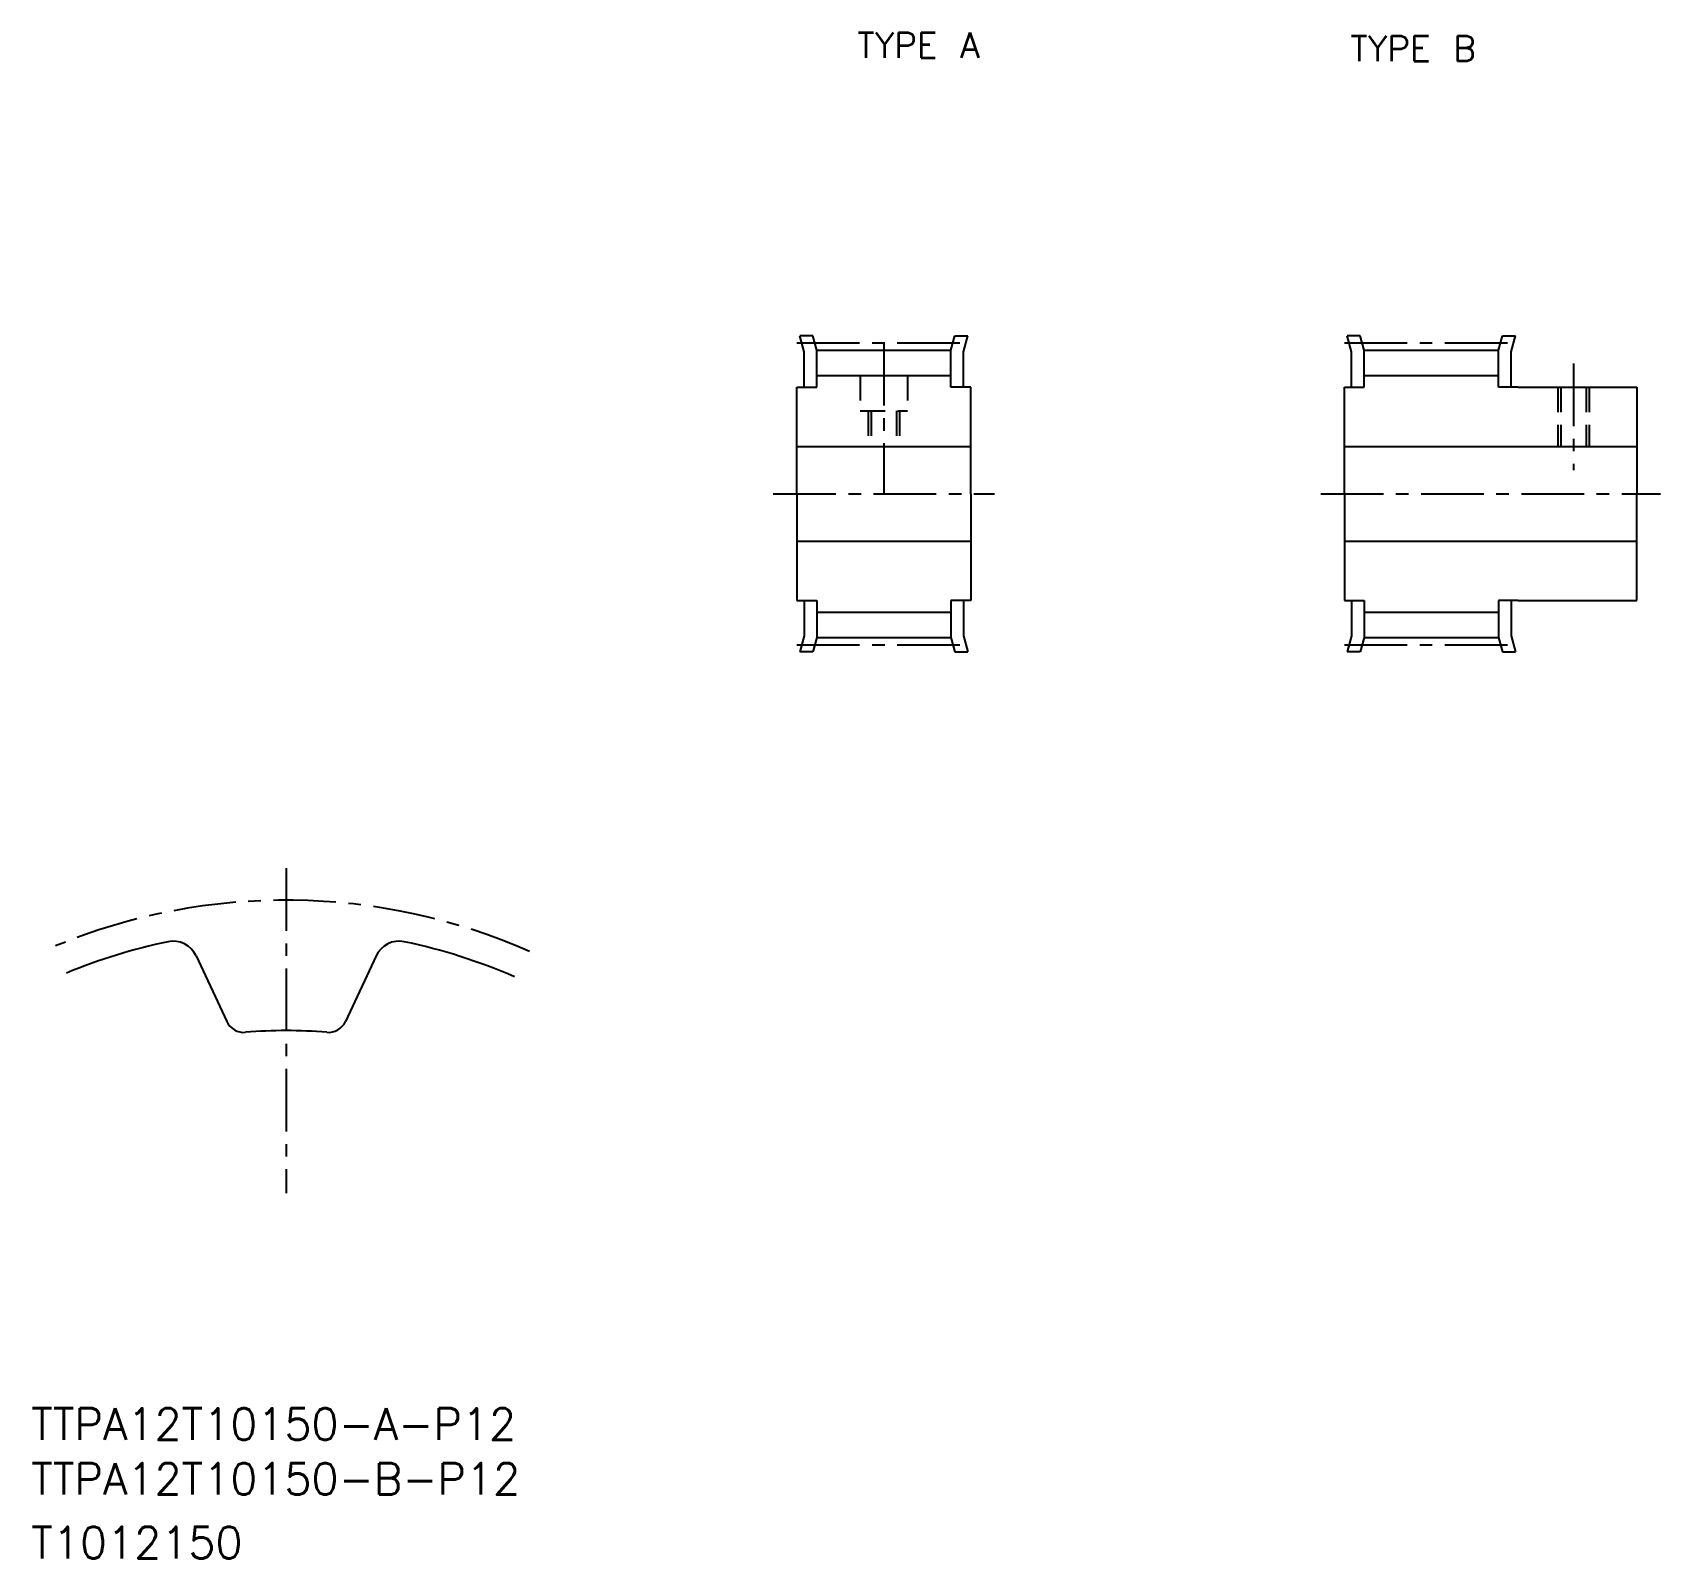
# Model space of a CAD drawing. Extents: x 10 to 216, y 10 to 203.
import ezdxf

# ---------------------------------------------------------------- set-up
doc = ezdxf.new("R2010")
doc.units = 0
doc.header["$LTSCALE"] = 0.25
doc.linetypes.add('CENTER', pattern=[50.8, 31.75, -6.35, 6.35, -6.35])
doc.linetypes.add('DASHED', pattern=[19.05, 12.7, -6.35])
doc.layers.get('0').update_dxf_attribs({"linetype": 'CONTINUOUS'})
doc.layers.add('CENTER', color=1, linetype='CENTER')
doc.styles.get("Standard").update_dxf_attribs({"font": 'txt.shx'})

msp = doc.modelspace()

# ---------------------------------------------------------------- linework, layer by layer
for p, q in [((107.82, 162.68), (107.27, 164.72)), ((108.93, 164.72), (107.27, 164.72)), ((109.42, 162.89), (108.93, 164.72)), ((109.42, 158.22), (109.42, 162.89)), ((109.42, 162.89), (126.42, 162.89)), ((126.42, 162.89), (126.91, 164.72)), ((126.42, 158.22), (126.42, 162.89)), ((126.91, 164.72), (128.56, 164.72)), ((128.02, 162.68), (128.56, 164.72)), ((177.12, 162.68), (176.58, 164.72)), ((178.23, 164.72), (176.58, 164.72)), ((178.72, 162.89), (178.23, 164.72)), ((178.72, 162.89), (195.72, 162.89)), ((178.72, 158.22), (178.72, 162.89)), ((195.72, 162.89), (196.21, 164.72)), ((195.72, 158.22), (195.72, 162.89)), ((196.21, 164.72), (197.87, 164.72)), ((197.32, 162.68), (197.87, 164.72)), ((107.82, 158.22), (107.82, 162.68)), ((128.02, 158.22), (128.02, 162.68)), ((177.12, 158.22), (177.12, 162.68)), ((197.32, 158.22), (197.32, 162.68)), ((109.42, 159.69), (126.42, 159.69)), ((178.72, 159.69), (195.72, 159.69)), ((106.92, 144.72), (106.92, 158.22)), ((106.92, 158.22), (109.42, 158.22)), ((128.92, 158.22), (126.42, 158.22)), ((128.92, 144.72), (128.92, 158.22)), ((176.22, 144.72), (176.22, 158.22)), ((176.22, 158.22), (178.72, 158.22)), ((198.22, 158.22), (195.72, 158.22)), ((198.22, 158.22), (213.22, 158.22)), ((213.22, 158.22), (213.22, 144.72)), ((106.92, 150.72), (128.92, 150.72)), ((176.22, 150.72), (213.22, 150.72)), ((106.92, 144.72), (106.92, 131.22)), ((128.92, 144.72), (128.92, 131.22)), ((176.22, 144.72), (176.22, 131.22)), ((213.22, 131.22), (213.22, 144.72)), ((106.92, 138.72), (128.92, 138.72)), ((176.22, 138.72), (213.22, 138.72)), ((106.92, 131.22), (109.42, 131.22)), ((107.82, 131.22), (107.82, 126.75)), ((109.42, 131.22), (109.42, 126.54)), ((126.42, 131.22), (126.42, 126.54)), ((128.92, 131.22), (126.42, 131.22)), ((128.02, 131.22), (128.02, 126.75)), ((176.22, 131.22), (178.72, 131.22)), ((177.12, 131.22), (177.12, 126.75)), ((178.72, 131.22), (178.72, 126.54)), ((195.72, 131.22), (195.72, 126.54)), ((198.22, 131.22), (195.72, 131.22)), ((197.32, 131.22), (197.32, 126.75)), ((198.22, 131.22), (213.22, 131.22)), ((109.42, 129.74), (126.42, 129.74)), ((178.72, 129.74), (195.72, 129.74)), ((107.82, 126.75), (107.27, 124.72)), ((109.42, 126.54), (108.93, 124.72)), ((109.42, 126.54), (126.42, 126.54)), ((126.42, 126.54), (126.91, 124.72)), ((128.02, 126.75), (128.56, 124.72)), ((177.12, 126.75), (176.58, 124.72)), ((178.72, 126.54), (178.23, 124.72)), ((178.72, 126.54), (195.72, 126.54)), ((195.72, 126.54), (196.21, 124.72)), ((197.32, 126.75), (197.87, 124.72)), ((108.93, 124.72), (107.27, 124.72)), ((126.91, 124.72), (128.56, 124.72)), ((178.23, 124.72), (176.58, 124.72)), ((196.21, 124.72), (197.87, 124.72)), ((30.87, 86.26), (34.75, 77.95)), ((53.66, 86.26), (49.79, 77.95))]:
    msp.add_line(p, q)
at = {"color": 3, "linetype": 'DASHED'}
for p, q in [((114.92, 159.69), (114.92, 155.22)), ((120.92, 159.69), (120.92, 155.22)), ((203.22, 158.22), (203.22, 150.72)), ((203.62, 158.22), (203.62, 150.72)), ((206.82, 158.22), (206.82, 150.72)), ((207.22, 158.22), (207.22, 150.72)), ((114.92, 155.22), (120.92, 155.22)), ((115.92, 155.22), (115.92, 150.72)), ((116.32, 155.22), (116.32, 150.72)), ((119.52, 155.22), (119.52, 150.72)), ((119.92, 155.22), (119.92, 150.72))]:
    msp.add_line(p, q, dxfattribs=at)
for centre, radius, start, end in [((42.27, 16.9), 72.7, 101.8695, 112.4966), ((27.97, 84.91), 3.2, 25, 101.8695), ((56.56, 84.91), 3.2, 78.1305, 155), ((42.27, 16.9), 72.7, 66.577, 78.1305), ((36.92, 78.97), 2.4, 205, 274.9213), ((42.27, 16.9), 59.9, 85.0787, 94.9213), ((47.61, 78.97), 2.4, 265.0787, 335)]:
    msp.add_arc(centre, radius, start, end)
at = {"layer": 'CENTER'}
for p, q in [((106.92, 163.82), (128.92, 163.82)), ((117.92, 163.82), (117.92, 144.72)), ((176.22, 163.82), (198.22, 163.82)), ((205.22, 161.22), (205.22, 147.72)), ((103.92, 144.72), (131.92, 144.72)), ((173.22, 144.72), (216.22, 144.72)), ((106.92, 125.62), (128.92, 125.62)), ((176.22, 125.62), (198.22, 125.62))]:
    msp.add_line(p, q, dxfattribs=at)
at = {"layer": 'CENTER', "color": 1, "linetype": 'CENTER'}
msp.add_line((42.27, 97.36), (42.27, 56.23), dxfattribs=at)
msp.add_arc((42.27, 16.9), 76.4, 66.2136, 112.4493, dxfattribs=at)

# ---------------------------------------------------------------- texts
for s, height, p in [('TYPE A', 3.2, (114.56, 199.9)), ('TYPE B', 3.2, (176.97, 199.48)), ('TTPA12T10150-A-P12', 4, (10, 25)), ('TTPA12T10150-B-P12', 4, (10, 18.07)), ('T1012150', 4, (10, 10))]:
    msp.add_text(s, height=height).set_placement(p)

doc.saveas('drawing.dxf')
